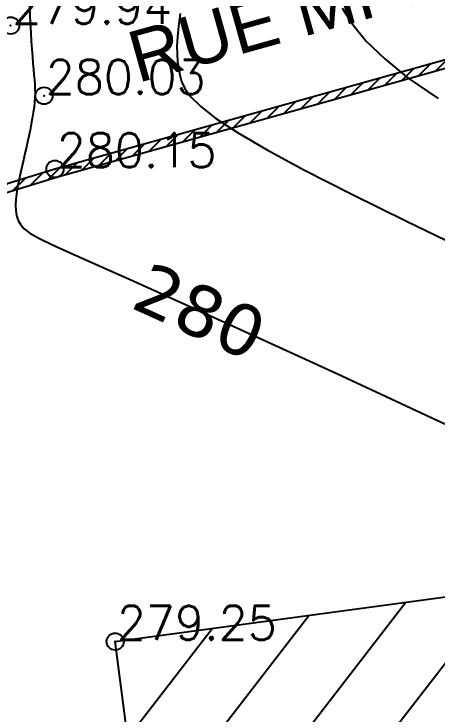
# Model space of a CAD drawing. Header units: millimetres. Extents: x 524954 to 526204, y 9523489 to 9524010.
# Drawn here: x 525592.6 to 525604.98, y 9523822.19 to 9523842.65 of the extents above; entities that cross this region are included whole.
import ezdxf
from ezdxf.enums import TextEntityAlignment as Align

# ---------------------------------------------------------------- set-up
doc = ezdxf.new("R2010")
doc.units = ezdxf.units.MM
doc.header["$PDMODE"] = 32
doc.header["$PDSIZE"] = 0.5
doc.linetypes.add('CACHE2', pattern=[4.7625, 3.175, -1.5875])
for name, color, linetype in [('Bati', 6, 'Continuous'), ('Bati_H', 1, 'Continuous'), ('Cloture', 7, 'Continuous'), ('CN_01_00', 3, 'Continuous'), ('CN_02_00', 4, 'Continuous'), ('CN_10_00', 1, 'Continuous'), ('Cotation Courbes de niveau', 7, 'Continuous'), ('Murs', 1, 'Continuous'), ('TopoAlt', 3, 'Continuous'), ('TOPOJIS', 7, 'Continuous'), ('Toponomie', 7, 'CACHE2')]:
    doc.layers.add(name, color=color, linetype=linetype)
doc.styles.add('Simplex 1.0', font='Simplex.shx', dxfattribs={"width": 0.99, "height": 1})
doc.styles.get("Standard").update_dxf_attribs({"font": 'arial.ttf'})
doc.styles.add('Verdana 1.0', font='verdana.ttf', dxfattribs={"width": 0.99, "height": 1})

# ---------------------------------------------------------------- blocks, each defined once
blk = doc.blocks.new('TCPOINT M')
at = {"color": 0}
blk.add_point((0, 0), dxfattribs=at)
at = {"layer": 'TopoAlt', "style": 'Simplex 1.0', "width": 0.99}
blk.add_attdef('ALT', (0.15, 0.15), '', height=1, dxfattribs=at)

msp = doc.modelspace()

# ---------------------------------------------------------------- hatches: boundary and pattern name
at = {"layer": 'Bati_H'}
h = msp.add_hatch(dxfattribs=at)
h.set_pattern_fill('_U', color=256, scale=2, angle=-127.6648, style=0, pattern_type=0)
h.set_pattern_definition([(232.33518954, (0, 0), (1.5831979346, -1.222081953), [])])
h.paths.add_polyline_path([(525613.828, 9523806.487), (525610.574, 9523806.068), (525609.917, 9523810.9), (525609.081, 9523810.777), (525608.585, 9523813.909), (525608.139, 9523814.578), (525607.292, 9523814.721), (525604.249, 9523814.304), (525604.145, 9523815.183), (525601.239, 9523814.789), (525596.868, 9523814.226), (525595.553, 9523824.308), (525617.594, 9523827.288), (525620.151, 9523807.42), (525613.813, 9523806.604)])
at = {"layer": 'Murs'}
h = msp.add_hatch(dxfattribs=at)
h.set_pattern_fill('_U', color=256, scale=0.25, angle=45, style=0, pattern_type=0)
h.set_pattern_definition([(45, (0, 0), (-0.1767766952966, 0.1767766952966), [])])
h.paths.add_polyline_path([(525615.901, 9523844.318), (525593.796, 9523838.116), (525591.227, 9523837.327), (525584.966, 9523835.576), (525585.034, 9523835.335), (525591.298, 9523837.087), (525593.867, 9523837.876), (525615.969, 9523844.077)])

# ---------------------------------------------------------------- linework, layer by layer
at = {"layer": 'Bati', "flags": 128}
msp.add_lwpolyline([(525613.828, 9523806.487), (525610.574, 9523806.068), (525609.917, 9523810.9), (525609.081, 9523810.777), (525608.585, 9523813.909), (525608.139, 9523814.578), (525607.292, 9523814.721), (525604.249, 9523814.304), (525604.145, 9523815.183), (525601.239, 9523814.789), (525596.868, 9523814.226), (525595.553, 9523824.308), (525617.594, 9523827.288), (525620.151, 9523807.42), (525613.813, 9523806.604)], close=True, dxfattribs=at)
at = {"layer": 'Cloture', "flags": 128}
for points in [[(525615.901, 9523844.318), (525593.796, 9523838.116), (525591.227, 9523837.327), (525584.966, 9523835.576)], [(525615.969, 9523844.077), (525593.867, 9523837.876), (525591.298, 9523837.087), (525585.034, 9523835.335)]]:
    msp.add_lwpolyline(points, dxfattribs=at)
at = {"layer": 'CN_01_00', "elevation": 281, "flags": 128}
msp.add_lwpolyline([(525597.447, 9523842.658), (525597.4, 9523842.293), (525597.371, 9523841.98), (525597.357, 9523841.709), (525597.359, 9523841.472), (525597.373, 9523841.259), (525597.4, 9523841.061), (525597.437, 9523840.87), (525597.489, 9523840.675), (525597.585, 9523840.464), (525597.762, 9523840.223), (525598.053, 9523839.938), (525598.495, 9523839.595), (525599.123, 9523839.181), (525599.972, 9523838.682), (525601.078, 9523838.084), (525602.458, 9523837.38), (525604.058, 9523836.593), (525605.806, 9523835.749)], dxfattribs=at)
at = {"layer": 'CN_02_00', "elevation": 282, "flags": 128}
msp.add_lwpolyline([(525602.181, 9523842.815), (525602.478, 9523842.348), (525602.884, 9523841.856), (525603.421, 9523841.333), (525604.111, 9523840.775), (525604.978, 9523840.177)], dxfattribs=at)
at = {"layer": 'CN_10_00', "elevation": 280, "flags": 128}
msp.add_lwpolyline([(525593.053, 9523842.897), (525593.065, 9523842.629), (525593.077, 9523842.364), (525593.091, 9523842.105), (525593.106, 9523841.855), (525593.121, 9523841.618), (525593.136, 9523841.399), (525593.152, 9523841.2), (525593.168, 9523841.024), (525593.182, 9523840.868), (525593.195, 9523840.726), (525593.205, 9523840.595), (525593.212, 9523840.469), (525593.214, 9523840.344), (525593.211, 9523840.214), (525593.201, 9523840.076), (525593.185, 9523839.925), (525593.162, 9523839.764), (525593.135, 9523839.595), (525593.104, 9523839.422), (525593.07, 9523839.249), (525593.034, 9523839.077), (525592.998, 9523838.911), (525592.963, 9523838.754), (525592.929, 9523838.607), (525592.897, 9523838.469), (525592.867, 9523838.338), (525592.837, 9523838.21), (525592.808, 9523838.084), (525592.779, 9523837.956), (525592.751, 9523837.823), (525592.723, 9523837.684), (525592.695, 9523837.535), (525592.671, 9523837.38), (525592.653, 9523837.222), (525592.646, 9523837.063), (525592.653, 9523836.907), (525592.678, 9523836.756), (525592.725, 9523836.614), (525592.796, 9523836.484), (525592.901, 9523836.365), (525593.066, 9523836.242), (525593.323, 9523836.097), (525593.704, 9523835.912), (525594.239, 9523835.667), (525594.962, 9523835.344), (525595.903, 9523834.925), (525597.094, 9523834.391), (525598.55, 9523833.732), (525600.217, 9523832.971), (525602.025, 9523832.139), (525603.903, 9523831.267), (525605.781, 9523830.388)], dxfattribs=at)

# ---------------------------------------------------------------- block references
at = {"layer": 'TOPOJIS'}
ref = msp.add_blockref('TCPOINT M', (525592.502, 9523842.307, 279.94), dxfattribs=at)
ref.add_attrib('ALT', '279.94', (525592.552, 9523842.357, 279.94), dxfattribs={"layer": 'TopoAlt', "height": 1, "style": 'Simplex 1.0', "width": 0.99})
ref = msp.add_blockref('TCPOINT M', (525593.477, 9523840.256, 280.03), dxfattribs=at)
ref.add_attrib('ALT', '280.03', (525593.527, 9523840.306, 280.03), dxfattribs={"layer": 'TopoAlt', "height": 1, "style": 'Simplex 1.0', "width": 0.99})
ref = msp.add_blockref('TCPOINT M', (525593.796, 9523838.116, 280.15), dxfattribs=at)
ref.add_attrib('ALT', '280.15', (525593.846, 9523838.166, 280.15), dxfattribs={"layer": 'TopoAlt', "height": 1, "style": 'Simplex 1.0', "width": 0.99})
ref = msp.add_blockref('TCPOINT M', (525595.553, 9523824.308, 279.25), dxfattribs=at)
ref.add_attrib('ALT', '279.25', (525595.603, 9523824.358, 279.25), dxfattribs={"layer": 'TopoAlt', "height": 1, "style": 'Simplex 1.0', "width": 0.99})

# ---------------------------------------------------------------- texts
at = {"layer": 'Cotation Courbes de niveau', "style": 'Verdana 1.0', "width": 0.99}
msp.add_text('280', height=1.5, rotation=335.6434, dxfattribs=at).set_placement((525598.036, 9523833.965, 280), align=Align.MIDDLE_CENTER)
at = {"layer": 'Toponomie', "insert": (525582.683, 9523838.399), "char_height": 1.5, "width": 40.17376, "attachment_point": 1, "rotation": 15.6235}
msp.add_mtext('\\pxqc;RUE MPISSA', dxfattribs=at)

doc.saveas('drawing.dxf')
